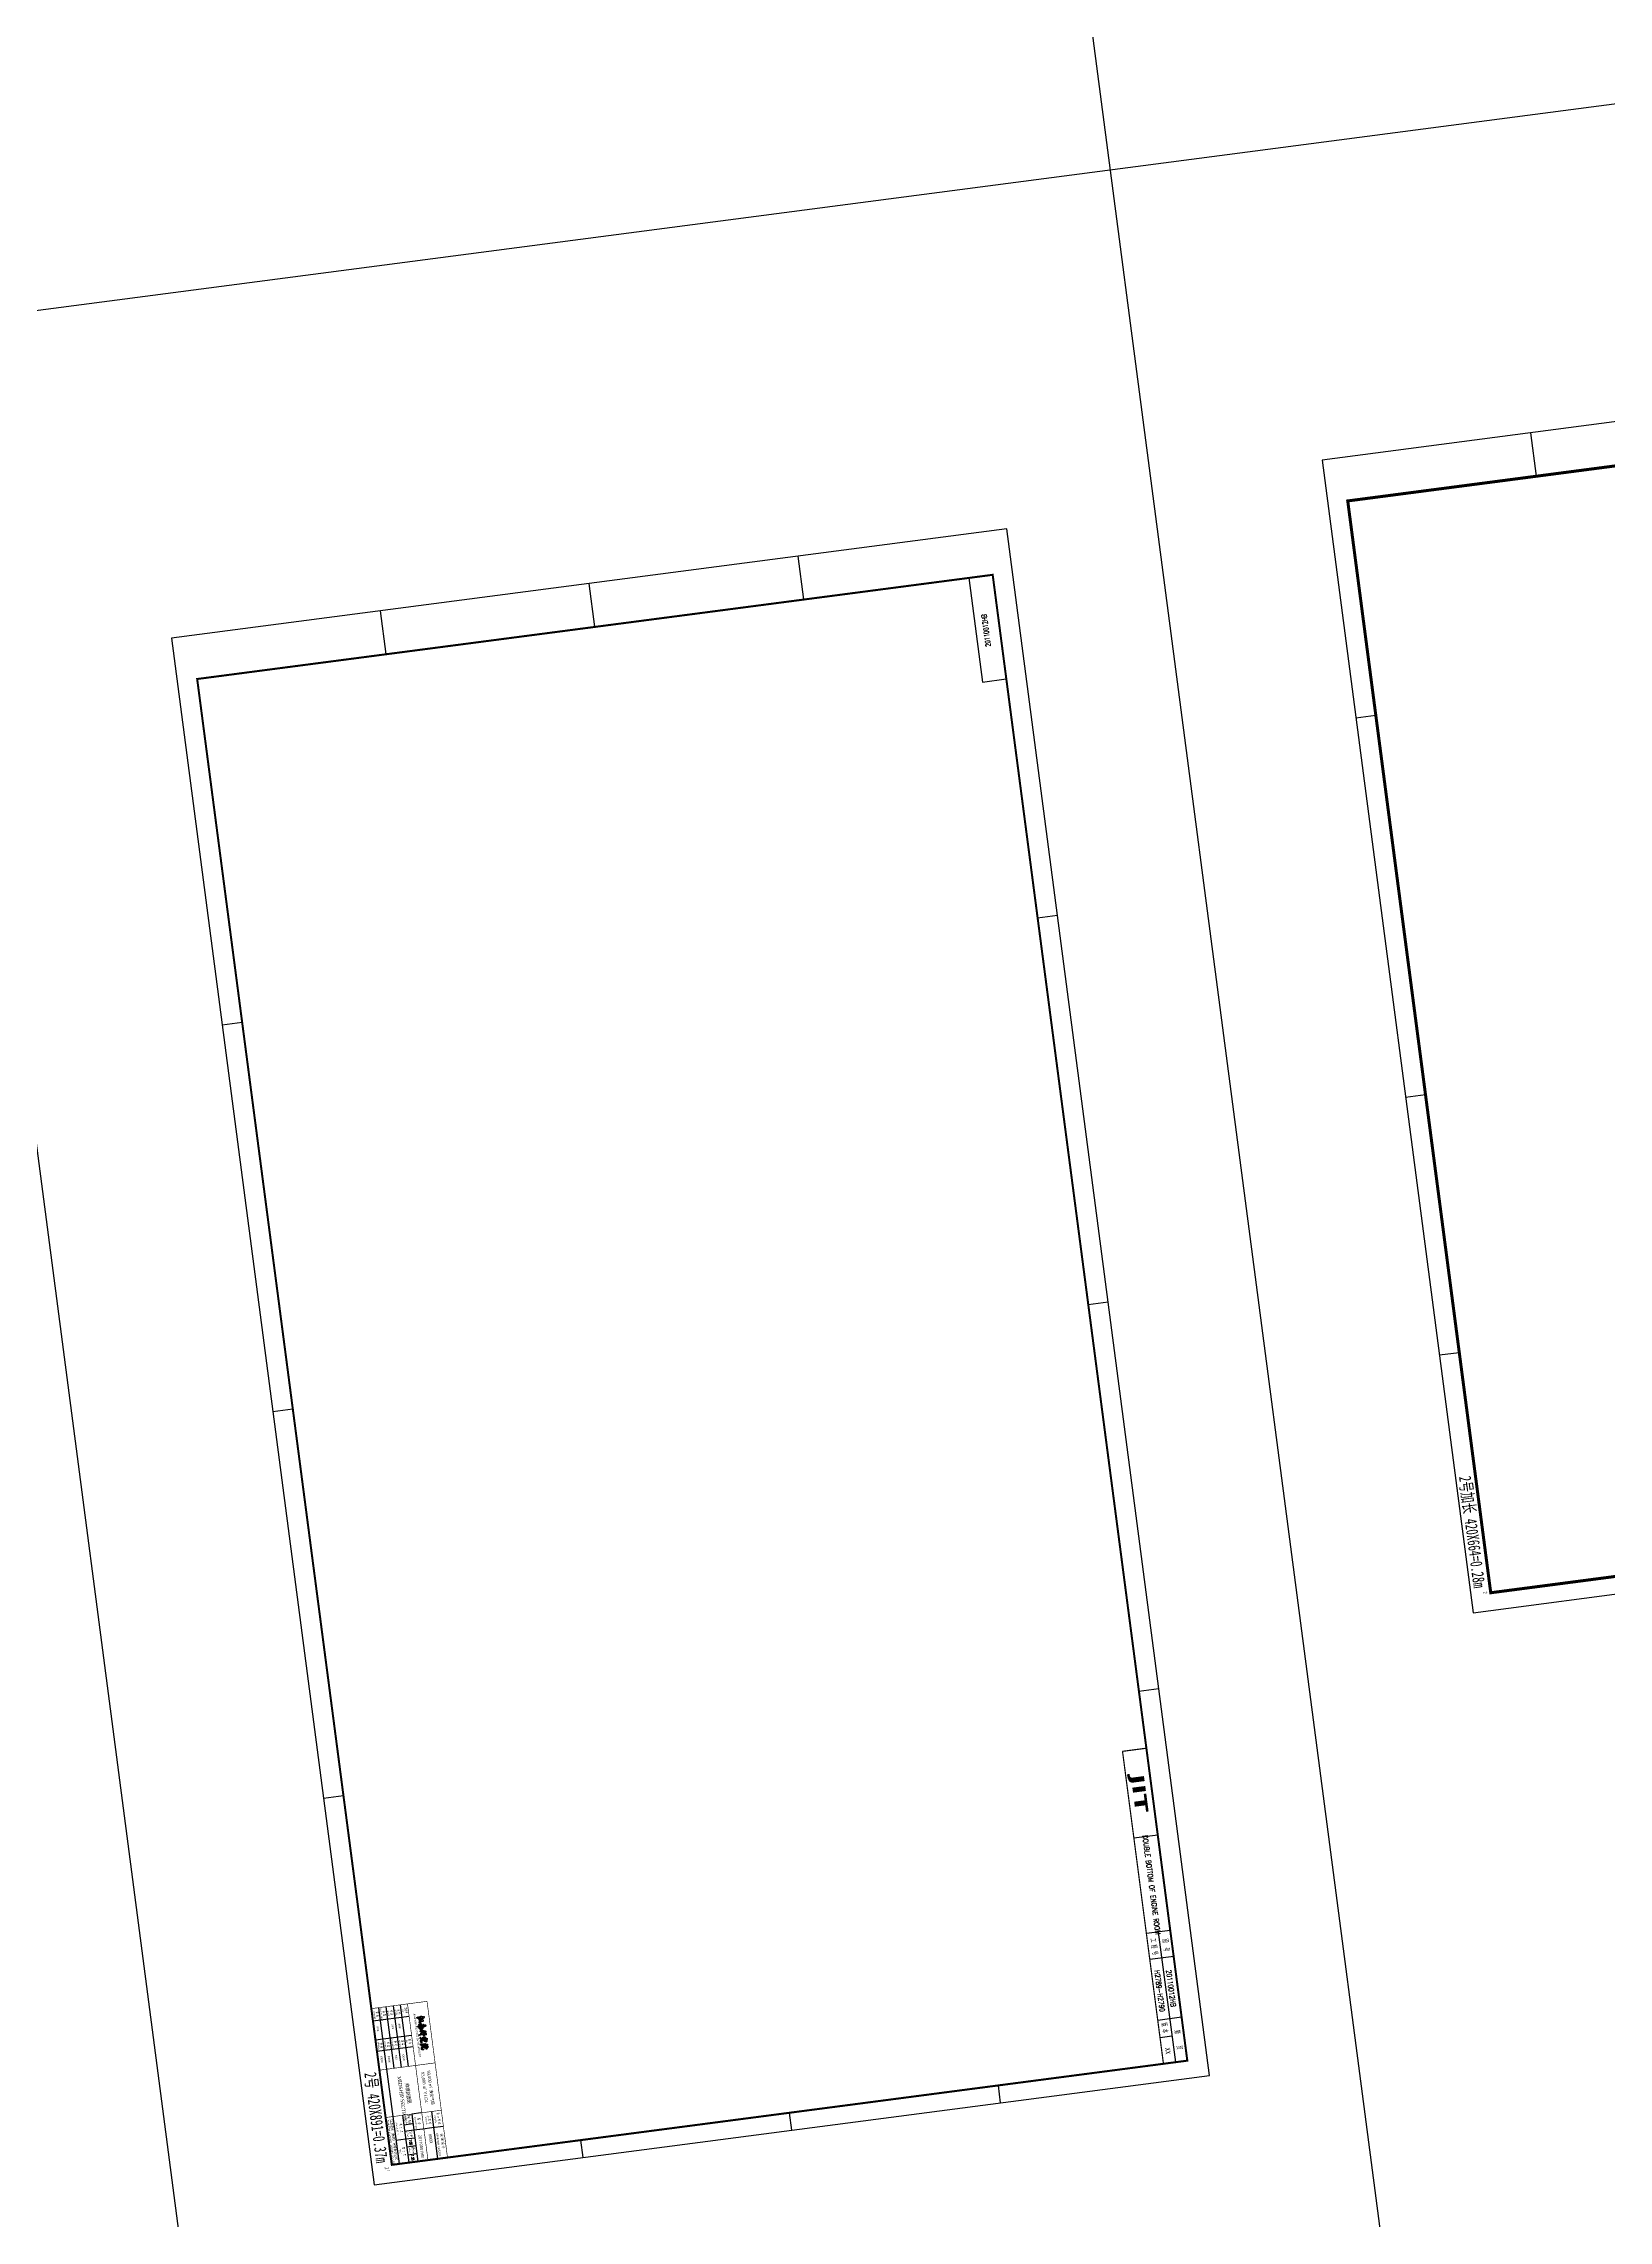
# Model space of a CAD drawing. Header units: millimetres. Extents: x -14906165 to 53546503, y 133836 to 58622790.
# Drawn here: x 4187944 to 9914949, y 25787801 to 33754689 of the extents above; entities that cross this region are included whole.
import ezdxf
from ezdxf.enums import TextEntityAlignment as Align

# ---------------------------------------------------------------- set-up
doc = ezdxf.new("R2010")
doc.units = ezdxf.units.MM
doc.header["$LTSCALE"] = 100
doc.header["$PDMODE"] = 98
doc.header["$PDSIZE"] = 20
doc.layers.add('S-NOTE', color=7, linetype='Continuous')
doc.layers.add('Text', color=7, linetype='Continuous')
doc.layers.add('粗线层', color=7, linetype='Continuous', lineweight=35)
doc.layers.add('细线层', color=7, linetype='Continuous', lineweight=25)
doc.styles.add('ASHLEY', font='', dxfattribs={"width": 0.75})
doc.styles.add('JNRD_CH', font='')
doc.styles.add('JNRD_E1', font='romans.shx', dxfattribs={"width": 0.8})
doc.styles.add('JNRD_E2', font='romand.shx', dxfattribs={"width": 0.8})
doc.styles.get("Standard").update_dxf_attribs({"font": ''})
doc.styles.add('样式 1', font='calibri.ttf')
doc.styles.add('样式 2', font='')
doc.styles.add('样式88', font='calibri.ttf')
doc.styles.get('ASHLEY').set_extended_font_data('SimSun')
doc.styles.get('JNRD_CH').set_extended_font_data('FangSong_GB2312')
doc.styles.get('Standard').set_extended_font_data('SimSun')
doc.styles.get('样式 2').set_extended_font_data('SimSun')
doc.dimstyles.new('1-100', dxfattribs={"dimscale": 100, "dimtxt": 1.5, "dimasz": 2, "dimexe": 0.5, "dimexo": 0.1, "dimtad": 1, "dimdec": 0, "dimzin": 1, "dimdsep": 46, "dimtxsty": 'JNRD_E1', "dimcen": 2.5, "dimclrd": 1, "dimclre": 1, "dimclrt": 2, "dimadec": 0, "dimazin": 0, "dimtfac": 1, "dimtdec": 0, "dimtmove": 0, "dimatfit": 3, "dimfxl": 1, "dimtzin": 0, "dimlwd": 13, "dimlwe": 13, "dimarcsym": 0})

# ---------------------------------------------------------------- blocks, each defined once
blk = doc.blocks.new('A2-PAGE-1')
for p, q in [((-412772, 218925), (-479172, 218925)), ((-479172, 218925), (-479172, 176925)), ((-464322, 218925), (-464322, 217925)), ((-442472, 218925), (-442472, 217925)), ((-427622, 218925), (-427622, 217925)), ((-412772, 176925), (-412772, 218925)), ((-413772, 216725), (-413772, 217925)), ((-476672, 208425), (-479172, 208425)), ((-412772, 208425), (-413772, 208425)), ((-412772, 208425), (-413772, 208425)), ((-476672, 197925), (-479172, 197925)), ((-412772, 197925), (-413772, 197925)), ((-476672, 187425), (-479172, 187425)), ((-412772, 187425), (-413772, 187425)), ((-479172, 176925), (-412772, 176925)), ((-464322, 176925), (-464322, 177925)), ((-442472, 176925), (-442472, 177925)), ((-427622, 176925), (-427622, 177925))]:
    blk.add_line(p, q)
at = {"const_width": 150}
blk.add_lwpolyline([(-413772, 217925), (-476672, 217925), (-476672, 177925), (-413772, 177925), (-413772, 217925)], dxfattribs=at)
at = {"layer": '细线层'}
for p, q in [((-470672, 216725), (-470672, 217925)), ((-413772, 217925), (-413772, 213925)), ((-476672, 216725), (-470672, 216725))]:
    blk.add_line(p, q, dxfattribs=at)
at = {"layer": '细线层', "color": 7, "linetype": 'Continuous'}
for p, q in [((-431772, 217925), (-425772, 217925)), ((-426772, 217925), (-426772, 216725)), ((-426772, 217925), (-426772, 216725)), ((-421272, 217925), (-421272, 216725)), ((-421272, 217325), (-413772, 217325)), ((-419772, 217925), (-419772, 216725)), ((-416272, 217925), (-416272, 216725)), ((-415272, 217325), (-415272, 216725)), ((-413772, 217925), (-413772, 216725))]:
    blk.add_line(p, q, dxfattribs=at)
at = {"layer": '细线层', "color": 7, "linetype": 'Continuous', "const_width": 60}
for points in [[(-431772, 216725), (-431772, 217925)], [(-431772, 216725), (-413772, 216725)]]:
    blk.add_lwpolyline(points, dxfattribs=at)
at = {"color": 7, "style": 'ASHLEY', "width": 0.9}
blk.add_text('XX', height=250, dxfattribs=at).set_placement((-414650, 216904))
at = {"layer": 'S-NOTE', "style": 'ASHLEY', "width": 0.75}
for s, height, p in [('2号加长 420X664=0.28m', 600, (-420568, 177108)), ('2', 200, (-413878, 177557))]:
    blk.add_text(s, height=height, dxfattribs=at).set_placement(p)
at = {"layer": 'Text', "color": 7, "linetype": 'Continuous', "style": 'JNRD_CH', "width": 0.8}
blk.add_text('20110014HB', height=250, rotation=180, dxfattribs=at).set_placement((-472990, 217361))
at = {"layer": 'Text', "color": 7, "linetype": 'Continuous', "style": 'JNRD_CH'}
for s, width, p in [('ENGINE ROOM STRUCTURE(UPPER PART)', 0.8, (-426273, 216936)), ('机舱结构图（三平台以上）', 0.8, (-425618, 217417)), ('工 程 号', 0.66, (-420967, 216904)), ('图  号', 0.66, (-420839, 217498)), ('20110014HB', 0.8, (-418758, 217470)), ('H2789-H2790', 0.8, (-418758, 216870)), ('版 本', 0.66, (-416102, 216904)), ('第     页', 0.66, (-415590, 217493))]:
    blk.add_text(s, height=250, dxfattribs=dict(at, width=width)).set_placement(p)
at = {"layer": 'Text', "color": 7, "linetype": 'Continuous', "insert": (-430357, 217628), "char_height": 650, "width": 6037.86, "attachment_point": 1, "style": 'JNRD_E1'}
blk.add_mtext('{\\fVerdana|b1|i0|c0|p34;\\W1.5;JIT}', dxfattribs=at)
blk = doc.blocks.new('Z$W@#192B584A')
for p, q in [((50.3, 12.3), (50.3, 0.3)), ((50.3, 12.3), (50.3, 0.3)), ((105.3, 12.3), (105.3, 0.3)), ((120.3, 12.3), (120.3, 0.3)), ((155.3, 12.3), (155.3, 0.3)), ((180.3, 0.3), (180.3, 12.3)), ((105.3, 6.3), (180.3, 6.3)), ((165.3, 6.3), (165.3, 0.3))]:
    blk.add_line(p, q)
at = {"const_width": 0.6}
blk.add_lwpolyline([(0.3, 0.3), (180.3, 0.3)], dxfattribs=at)
at = {"layer": '粗线层'}
for p, q in [((0.3, 12.3), (180.3, 12.3)), ((180.3, 12.3), (180.3, 0.3))]:
    blk.add_line(p, q, dxfattribs=at)
at = {"layer": '粗线层', "const_width": 0.6}
blk.add_lwpolyline([(0.3, 0.3), (0.3, 12.3)], dxfattribs=at)
at = {"layer": '细线层'}
for q in [(180.3, 12.3), (60.3, 12.3)]:
    blk.add_line((0.3, 12.3), q, dxfattribs=at)
at = {"insert": (14.5, 9.3), "char_height": 6.5, "width": 60.379, "attachment_point": 1, "style": '样式 2'}
blk.add_mtext('{\\fVerdana|b1|i0|c0|p34;\\W1.5;JIT}', dxfattribs=at)
at = {"layer": '细线层', "color": 7}
for s, style, width, p in [('第     页', 'ASHLEY', 0.66, (162.1, 8)), ('工 程 号', 'ASHLEY', 0.66, (108.4, 2.1)), ('图  号', 'ASHLEY', 0.66, (109.6, 8)), ('H2789-H2790', 'JNRD_E2', 0.8, (126.7, 1.9)), ('20110012HB', 'JNRD_E2', 0.8, (127.5, 7.7)), ('版 本', 'ASHLEY', 0.66, (157, 2.1))]:
    blk.add_text(s, height=2.5, dxfattribs=dict(at, style=style, width=width)).set_placement(p)
at = {"layer": '细线层', "color": 7, "style": 'JNRD_E2', "width": 0.8}
blk.add_text('DOUBLE BOTTOM OF ENGINE ROOM', height=2.5, dxfattribs=at).set_placement((78, 6), align=Align.MIDDLE)
blk = doc.blocks.new('A2+')
for p, q in [((-66825, 0), (-66825, -1000)), ((-44550, 0), (-44550, -1000)), ((-22275, 0), (-22275, -1000)), ((-19000, -1006), (-1000, -1000)), ((-1000, -2200), (-1000, -1000)), ((-86600, -10500), (-89100, -10500)), ((0, -10500), (-1000, -10500)), ((0, -10500), (-1000, -10500)), ((-86600, -21000), (-89100, -21000)), ((0, -21000), (-1000, -21000)), ((-86600, -31500), (-89100, -31500)), ((0, -31500), (-1000, -31500)), ((-66825, -42000), (-66825, -41000)), ((-44550, -42000), (-44550, -41000)), ((-22275, -42000), (-22275, -41000))]:
    blk.add_line(p, q)
blk.add_lwpolyline([(-89100, -42000), (0, -42000), (0, 0), (-89100, 0)], close=True)
at = {"const_width": 100}
blk.add_lwpolyline([(-86600, -41000), (-1000, -41000), (-1000, -1000), (-86600, -1000)], close=True, dxfattribs=at)
at = {"layer": '细线层'}
for p, q in [((-80600, -2200), (-80600, -1000)), ((-1000, -1000), (-1000, -5000)), ((-86600, -2200), (-80600, -2200))]:
    blk.add_line(p, q, dxfattribs=at)
at = {"xscale": 100, "yscale": 100, "zscale": 100}
blk.add_blockref('Z$W@#192B584A', (-19030, -2230), dxfattribs=at)
at = {"layer": 'S-NOTE', "style": 'ASHLEY', "width": 0.75}
for s, height, p in [('2号 420X891=0.37m', 600, (-6398, -41764)), ('2', 200, (-915, -41367))]:
    blk.add_text(s, height=height, dxfattribs=at).set_placement(p)
at = {"layer": '细线层', "color": 7, "style": 'JNRD_E2', "width": 0.7}
blk.add_text('20110012HB', height=250, rotation=180, dxfattribs=at).set_placement((-82566, -1561))
blk = doc.blocks.new('Z$W@#67C734B2')
at = {"layer": '细线层'}
for points in [[(16.2, 12.7), (16.2, 12.7), (16.3, 12.7), (16.3, 12.6), (16.4, 12.6), (16.4, 12.4), (16.5, 12.2), (16.6, 12), (16.8, 11.9), (16.9, 11.7), (17.1, 11.6), (17.2, 11.5), (17.2, 11.4), (17.3, 11.3), (17.4, 11.2), (17.4, 10.9), (17.4, 10.7), (17.4, 10.5), (17.4, 10.3), (17.2, 10), (17, 9.5), (16.8, 9.2), (16.7, 9), (16.7, 8.9), (16.8, 8.8), (16.8, 8.7), (16.9, 8.6), (16.9, 8.7), (17, 8.7), (17.2, 8.9), (17.3, 9.2), (17.6, 9.6), (17.8, 10.1), (18, 10.6), (18.1, 10.9), (18.2, 11.1), (18.3, 11.2), (18.3, 11.2), (18.4, 11.2), (18.4, 11.2), (18.5, 11.1), (18.5, 11), (18.6, 10.9), (18.5, 10.7), (18.4, 10.4), (18.4, 10.2), (18.4, 10.1), (18.4, 10.1), (19.1, 10.1), (19.3, 10.2), (19.5, 10.3), (19.8, 10.8), (20, 11.2), (20.2, 11.4), (20.2, 11.5), (19.9, 11.7), (19.5, 11.8), (19.1, 12), (18.8, 12.1), (18.7, 12.2), (18.7, 12.3), (18.7, 12.5), (18.8, 12.6), (18.9, 12.7), (19.6, 12.7), (20.1, 12.8), (20.3, 12.9), (20.4, 12.9), (20.4, 13), (20.7, 13.2), (20.9, 13.4), (21, 13.5), (21.2, 13.5), (21.4, 13.4), (21.7, 13.3), (21.9, 13.1), (22.2, 12.8), (22.3, 12.7), (22.3, 12.6), (22.3, 12.5), (22.2, 12.3), (22.1, 12.2), (22, 12.2), (21.8, 11.9), (21.3, 11.3), (20.9, 10.7), (20.9, 10.6), (20.9, 10.4), (21.4, 10.5), (22, 10.5), (22.2, 10.8), (22.3, 10.8), (22.5, 10.8), (22.6, 10.8), (22.9, 10.6), (23.2, 10.4), (23.4, 10.2), (23.6, 10), (23.6, 9.9), (23.6, 9.6), (23.6, 9.4), (23.4, 9.3), (23.3, 9.2), (23.2, 9.2), (23, 9.2), (22.7, 9.3), (22.2, 9.6), (21.9, 9.7), (20.5, 9.6), (19.9, 9.5), (19.4, 9.2), (19.1, 9), (19, 9), (18.7, 9.1), (18.5, 9.2), (18.2, 9.6), (18.2, 9.6), (18.1, 9.2), (18.1, 8.9), (18, 8.4), (17.8, 8), (17.7, 7.6), (17.6, 7.5), (17.4, 7.4), (17.3, 7.4), (17, 7.4), (16.9, 7.5), (16.7, 7.7), (16.6, 7.9), (16.4, 8.2), (16.4, 8.5), (16.4, 8.8), (16.4, 9.1), (16.5, 9.3), (16.6, 10.3), (16.6, 10.6), (16.3, 10.9), (16.1, 11.1), (15.9, 11.3), (15.9, 11.4), (15.9, 11.7), (15.9, 12), (16, 12.3), (16, 12.6), (16.1, 12.7), (16.1, 12.7), (16.2, 12.7)], [(17.2, 13.8), (16.7, 14.4), (16.6, 14.5), (16.6, 14.6), (16.6, 14.7), (16.7, 14.7), (17, 14.7), (17.7, 14.6), (18.1, 14.5), (18.3, 14.3), (18.5, 14.2), (18.6, 14), (18.7, 13.8), (18.7, 13.6), (18.7, 13.5), (18.7, 13.4), (18.6, 13.2), (18.5, 13.1), (18.3, 13), (18.2, 13), (18.1, 13), (17.6, 13), (17.2, 13.1), (17.1, 13.1), (17.1, 13.1), (16.7, 12.9), (16.6, 12.8), (16.5, 12.8), (16.5, 12.8), (16.4, 12.9), (16.4, 12.9), (16.4, 13), (16.6, 13.2), (16.9, 13.6), (17.2, 13.8), (17.2, 13.8)], [(28, 15), (27.7, 15.3), (27.7, 15.5), (27.6, 15.6), (27.5, 15.6), (27.4, 15.7), (27.3, 15.7), (27.2, 15.6), (27.1, 15.5), (26.9, 15.3), (26.8, 15.1), (26.8, 14.9), (26.7, 14.8), (26.7, 14.5), (26.7, 14.3), (26.7, 13.7), (26.7, 13.6), (26.4, 13.4), (26.2, 13.3), (26, 13.2), (25.9, 13.2), (25.8, 13.1), (25.8, 12.9), (25.9, 12.8), (26.1, 12.6), (26.2, 12.6), (26.6, 12.6), (26.6, 12.6), (26.6, 12.3), (26.6, 12.1), (26.5, 12), (26.4, 11.8), (26.1, 11.6), (25.9, 11.5), (25.6, 11.5), (25.2, 11.4), (24.9, 11.4), (24.7, 11.3), (24.5, 11.2), (24.4, 11), (24.4, 10.9), (24.4, 10.6), (24.4, 10.2), (24.5, 9.9), (24.7, 9.3), (24.9, 8.9), (25.1, 8.5), (25.2, 8.3), (25.3, 8.2), (25.4, 8.2), (25.6, 8.2), (25.8, 8.2), (25.9, 8.3), (26.1, 8.4), (26.1, 8.5), (26.1, 8.5), (26, 8.7), (26, 8.8), (25.9, 9), (25.7, 9.3), (25.6, 9.4), (25.6, 9.6), (25.7, 9.7), (25.7, 9.8), (25.7, 10), (25.7, 10.1), (25.8, 10.2), (25.8, 10.2), (25.9, 10.1), (25.9, 10), (26, 9.9), (26, 9.9), (26.1, 9.9), (26.1, 9.9), (26.2, 10), (26.2, 10), (26.4, 10), (26.5, 10.1), (26.8, 10.2), (26.8, 10.2), (26.9, 10.2), (26.9, 10.1), (27, 9.9), (27, 9.9), (26.9, 9.8), (26.8, 9.7), (26.5, 9.6), (26.3, 9.5), (26.3, 9.5), (26.3, 9.6), (26.2, 9.6), (26, 9.6), (25.9, 9.5), (25.9, 9.2), (25.9, 9.1), (26.1, 9), (26.2, 9), (26.5, 9), (26.7, 9.1), (26.8, 9.2), (27, 9.2), (27, 8.6)], [(25.3, 9.8), (25.2, 10), (25.1, 10.2), (25, 10.7), (24.9, 10.8), (24.9, 11), (25.1, 11.2), (25.3, 11.3), (25.6, 11.3), (25.8, 11.3), (25.9, 11.3), (26, 11.3), (26.1, 11.3), (26.1, 11.3), (26.2, 11.3), (26.2, 11.2), (26.2, 11.2), (26.2, 11.2), (26.3, 11.1), (26.3, 11.1), (26.3, 11.1), (26.4, 11.1), (26.5, 11), (26.4, 10.9), (26.4, 10.8), (26.4, 10.8), (26.4, 10.7), (26.4, 10.7), (26.4, 10.7), (26.5, 10.7), (26.5, 10.6), (26.4, 10.5), (26.2, 10.4), (26.1, 10.4), (26, 10.3), (26, 10.3), (25.8, 10.3), (25.8, 10.3), (25.8, 10.4), (25.9, 10.5), (25.9, 10.6), (25.9, 10.7), (25.8, 10.7), (25.8, 10.6), (25.7, 10.3), (25.6, 10.2), (25.6, 10.1), (25.5, 10), (25.4, 9.9), (25.3, 9.9), (25.3, 9.8)], [(26.7, 11.3), (27.2, 11.5), (27.4, 11.5), (27.5, 11.5), (27.6, 11.6), (27.7, 11.5), (27.6, 11.5), (27.5, 11.4), (27.2, 11.2), (27, 11), (26.9, 10.9), (26.8, 10.9), (26.8, 10.9), (26.7, 11), (26.7, 11.1), (26.7, 11.2), (26.7, 11.2), (26.7, 11.3)], [(27, 8.6), (27, 8), (27, 7.4), (27, 7.2), (27, 7.1), (27.2, 7), (27.3, 7), (27.4, 7), (27.5, 7), (27.6, 7), (27.6, 7.3), (27.6, 7.5), (27.6, 9.3), (27.6, 9.3), (27.6, 9.4), (27.7, 9.5), (27.7, 9.5), (27.8, 9.4), (27.8, 9.3), (27.9, 9.1), (28.1, 8.7), (28.2, 8.5), (28.3, 8.4), (28.5, 8.2), (28.7, 8.1), (29, 8), (29.3, 8.1), (29.5, 8.2), (29.8, 8.5), (29.9, 8.9), (30, 9.1), (30.1, 9.4), (30.2, 9.8), (30.3, 10.4), (30.4, 10.9), (30.4, 11.1), (30.3, 11.5), (30.2, 11.8), (30, 12), (29.8, 12.2), (29.5, 12.3), (29.2, 12.3), (28.8, 12.3), (28.4, 12.3), (27.9, 12.2), (27.6, 12.1), (27.5, 12.1), (27.4, 12), (27.4, 12.1), (27.4, 12.1), (27.5, 12.2), (27.5, 12.5), (27.5, 12.6), (27.5, 12.7), (27.6, 12.7), (28.1, 13), (28.3, 13), (28.3, 13.1), (28.4, 13.2), (28.4, 13.4), (28.4, 13.5), (28.3, 13.6), (28.1, 13.6), (28, 13.7), (28, 13.8), (28, 14.4), (28, 14.8), (28, 14.8), (28, 15)], [(27.5, 15.3), (27.8, 14.9), (27.9, 14.8), (27.9, 14.8), (27.9, 14.7), (27.8, 14.5), (27.7, 14.2), (27.6, 14), (27.5, 13.9), (27.5, 13.9), (27.5, 13.9), (27.4, 14.1), (27.4, 14.3), (27.3, 14.6), (27.3, 14.8), (27.3, 15), (27.4, 15.1), (27.4, 15.2), (27.4, 15.3), (27.5, 15.3)], [(28, 10.5), (28.2, 10.3), (28.2, 10.2), (27.9, 10.2), (27.8, 10.1), (27.8, 10.1), (27.7, 10.2), (27.7, 10.1), (27.7, 10.1), (27.6, 10.1), (27.6, 10.1), (27.6, 10.2), (27.8, 10.4), (28, 10.4), (28, 10.5), (28, 10.5)], [(28.1, 11.1), (28.2, 11.1), (28.3, 11.1), (28.4, 11.1), (28.5, 11.2), (28.6, 11.2), (28.8, 11.1), (28.8, 11), (28.8, 10.9), (28.6, 10.7), (28.5, 10.7), (28.4, 10.6), (28.2, 10.5), (28.3, 10.3), (28.3, 10.3), (28.6, 10.4), (28.7, 10.4), (28.8, 10.3), (28.8, 10.2), (28.8, 10), (28.8, 9.9), (28.7, 9.8), (28.6, 9.8), (28.3, 9.7), (28.2, 9.7), (28.1, 9.6), (28.1, 9.5), (28.3, 9.3), (28.4, 9.2), (28.5, 9.1), (28.7, 9.1), (28.8, 9.1), (28.9, 9.1), (29, 9.3), (29.1, 9.5), (29.2, 9.9), (29.2, 10.3), (29.3, 10.9), (29.4, 11.3), (29.4, 11.5), (29.2, 11.6), (28.8, 11.7), (28.6, 11.7), (28.5, 11.7), (28.4, 11.6), (28.3, 11.5), (28.2, 11.3), (28.2, 11.2), (28.1, 11.1)], [(33.4, 13.7), (33.3, 13.9), (33.2, 14), (33.2, 14.1), (33.3, 14.2), (33.4, 14.4), (33.6, 14.6), (33.8, 14.6), (34, 14.6), (34.2, 14.5), (34.4, 14.4), (34.5, 14.3), (34.6, 14), (34.7, 13.8), (34.7, 13.6), (34.7, 13.5), (34.6, 13.3), (34.5, 13.2), (34.4, 13.2), (34.3, 13.3), (34, 13.5), (33.8, 13.6), (33.8, 13.6), (33.7, 13.6), (33.6, 13.6), (33.5, 13.4), (33.3, 13), (33.2, 12.9), (33.3, 12.7), (33.3, 12.4), (33.3, 12.2), (33.2, 12.1), (33.2, 12), (33.2, 12), (33.3, 12), (33.6, 12.2), (33.8, 12.2), (34.2, 12.3), (34.4, 12.2), (34.7, 12.2), (34.8, 12), (34.9, 11.9), (35, 11.9), (35.1, 12.1), (35.2, 12.3), (35.3, 12.5), (35.3, 12.6), (35.7, 12.9), (35.8, 13), (35.9, 13.3), (36.1, 13.5), (36.1, 13.6), (36.1, 13.6), (36.1, 13.6), (35.9, 13.6), (35.8, 13.6), (35.6, 13.7), (35.4, 13.7), (35.2, 13.8), (35.1, 13.9), (35.1, 14), (35.1, 14), (35.2, 14.1), (35.3, 14.3), (35.5, 14.4), (35.8, 14.4), (36.2, 14.5), (36.5, 14.6), (36.9, 14.6), (37.3, 14.6), (37.5, 14.6), (37.7, 14.6), (37.8, 14.5), (37.9, 14.3), (37.9, 14.2), (38, 14.1), (38, 14), (37.9, 13.9), (37.8, 13.8), (37.7, 13.7), (37.6, 13.6), (37.5, 13.6), (37.5, 13.6), (37.3, 13.6), (37.2, 13.6), (37, 13.6), (36.8, 13.6), (36.6, 13.6), (36.4, 13.5), (36.2, 13.3), (36, 13.2), (36, 13.1), (36, 13), (36, 13), (36.2, 13), (36.4, 12.9), (36.6, 12.8), (36.6, 12.8), (36.7, 12.9), (36.8, 13.1), (36.8, 13.3), (36.8, 13.5), (36.9, 13.5), (37.1, 13.3), (37.3, 13.1), (37.3, 13), (37.3, 12.7), (37.3, 12.6), (37.4, 12.4), (37.5, 12.4), (37.8, 12.4), (37.9, 12.4), (38, 12.5), (38, 12.6), (38.1, 12.6), (38.2, 12.5), (38.3, 12.4), (38.5, 12.3), (38.5, 12.2), (38.5, 12.1), (38.5, 12.1), (38.3, 11.9), (38.2, 11.7), (38.2, 11.7), (38, 11.7), (37.8, 11.6), (37.5, 11.6), (37.4, 11.5), (37.4, 9.2), (37.3, 8.4), (37.3, 7.9), (37.2, 7.6), (37.2, 7.3), (37.2, 7.3), (37.1, 7.9), (37.1, 7.2), (37, 7.1), (37, 7.1), (36.9, 7.7), (36.9, 7.7), (36.9, 7.1), (36.9, 6.9), (36.8, 6.9), (36.8, 6.9), (36.7, 7.1), (36.7, 7.4), (36.7, 7.8), (36.6, 8.2), (36.6, 8.8), (36.6, 11.1), (36.6, 11.3), (36.6, 11.3), (36.1, 11.1), (35.9, 11), (35.9, 10.8), (35.9, 10.2), (36.1, 10.2), (36.1, 10.1), (36, 9.8), (36, 9.7), (36, 9.5), (36, 9.5), (35.9, 9.4), (35.8, 9.4), (35.7, 9.4), (35.5, 9.4), (35.5, 9.3), (35.3, 9.3), (35.2, 9.4), (35.1, 9.6), (35.2, 9.7), (35.2, 9.8), (35.2, 10.5), (35.1, 10.7), (35.1, 10.7), (35, 10.6), (34.9, 10.6), (34.8, 10.6), (34.6, 10.8), (34.5, 10.8), (34.2, 10.7), (34.2, 10.7), (34.2, 10.6), (34.3, 10.3), (34.4, 10.2), (34.4, 10.1), (33.9, 9.7), (33.8, 9.6), (33.8, 9.6), (33.7, 9.6), (33.6, 9.6), (33.5, 9.5), (33.5, 9.4), (33.6, 9.2), (33.6, 9.1), (33.5, 8.9), (33.3, 8.8), (33.2, 8.8), (33, 9), (32.8, 9.2), (32.8, 9.3), (32.7, 9.6), (32.7, 9.9), (32.6, 10.4), (32.6, 10.6), (32.6, 10.6), (32.6, 10.6), (32.5, 10.4), (32.4, 10.1), (32.3, 9.9), (32.2, 9.9), (32.2, 9.7), (32.1, 9.6), (31.9, 9.4), (31.7, 9.4), (31.5, 9.5), (31.5, 9.5), (31.4, 9.4), (31.3, 9.4), (31.1, 9.6), (31.3, 9.8), (31.5, 10.1), (31.6, 10.4), (31.8, 11), (32.1, 11.6), (32.3, 12.1), (32.6, 12.6), (32.8, 12.9), (32.9, 13.1), (33.2, 13.3), (33.3, 13.4), (33.4, 13.6), (33.4, 13.7)], [(33.2, 11), (33.4, 11.2), (33.5, 11.3), (33.6, 11.3), (33.7, 11.3), (33.8, 11.4), (33.8, 11.3), (33.6, 11.1), (33.5, 10.9), (33.3, 10.7), (33.3, 10.7), (33.2, 10.7), (33.1, 10.7), (33.1, 10.9), (33.2, 11)], [(36, 12.5), (36.1, 12.7), (36.3, 12.7), (36.4, 12.7), (36.7, 12.6), (36.7, 12.5), (36.7, 12.3), (36.6, 12.1), (36.5, 12.1), (36.4, 12), (36.2, 12), (35.9, 12), (35.9, 12), (35.9, 12.3), (36, 12.5)], [(42.4, 13.3), (42.4, 13.4), (42.2, 13.4), (41.8, 13.3), (41.6, 13.3), (41.4, 13.3), (41.2, 13.3), (41.1, 13.2), (41, 13.1), (40.8, 12.9), (40.7, 12.8), (40.6, 12.6), (40.6, 12.2), (40.6, 12), (40.7, 11.8), (40.7, 11.6), (40.8, 11.5), (40.7, 11.5), (40.7, 11.4), (40.6, 11.3), (40.4, 11.1), (40.3, 11), (40.2, 11), (40.1, 11.1), (39.9, 11.3), (39.8, 11.6), (39.7, 11.8), (39.6, 11.9), (39.6, 12), (39.7, 12.3), (39.8, 12.7), (39.9, 13), (40.1, 13.2), (40.3, 13.3), (40.6, 13.3), (40.8, 13.4), (41.1, 13.5), (41.3, 13.7), (41.4, 13.7), (41.6, 13.8), (41.7, 13.8)], [(41.6, 10.2), (41.4, 9.8), (41.2, 9.4), (40.8, 8.8), (40.7, 8.6), (40.6, 8.5), (40.5, 8.4), (40.5, 8.5), (40.4, 8.6), (40.3, 8.7), (40.2, 8.8), (40.1, 8.8), (40.1, 8.7), (40.1, 8.6), (40.1, 8.4), (40.3, 8.1), (40.4, 8), (40.4, 7.9), (40.5, 7.8), (40.6, 7.8), (40.7, 7.8), (40.9, 8), (41.2, 8.3), (41.4, 8.6), (41.6, 9), (41.9, 9.5), (42.1, 10), (42.3, 10.2), (42.3, 10.4), (42.4, 10.5), (42.6, 10.5), (42.7, 10.5), (42.7, 10.4), (42.6, 10.3), (42.6, 10.1), (42.6, 9.9), (42.5, 9.6), (42.5, 9.4), (42.5, 9.3), (42.5, 9.1), (42.5, 8.9), (42.6, 8.8), (42.7, 8.5), (42.9, 8.3), (43.1, 8.1), (43.2, 8), (43.4, 7.9), (43.7, 7.9), (44, 7.8), (44.3, 7.8), (44.7, 7.8), (45, 7.9), (45.1, 7.9), (45.3, 8), (45.4, 8.1), (45.5, 8.2), (45.6, 8.3)], [(45.6, 8.3), (45.6, 8.5), (45.6, 8.8), (45.6, 9), (45.5, 9.4), (45.4, 9.6), (45.3, 9.8), (45.2, 9.8), (45.2, 9.8), (45.1, 9.7), (45.2, 9.6), (45.2, 9.4), (45.1, 9.2), (45.1, 8.9), (45, 8.8), (44.8, 8.6), (44.6, 8.6), (44.5, 8.6), (44.1, 8.6), (43.8, 8.6), (43.5, 8.7), (43.4, 8.7), (43.3, 8.8), (43.3, 9.1), (43.4, 9.5), (43.4, 9.8), (43.4, 10), (43.5, 10.3), (43.7, 10.6), (43.9, 10.7), (44, 10.9), (44, 11), (43.9, 11.2), (43.8, 11.3), (43.5, 11.4), (43.3, 11.4), (43.1, 11.3), (42.9, 11.3), (42.8, 11.2), (42.7, 11.2), (42.6, 11.3), (42.7, 11.3), (42.8, 11.7), (43, 12), (43.1, 12.1), (43.3, 12.1), (43.6, 12), (43.7, 11.9), (43.9, 11.9), (44.2, 11.8), (44.5, 11.8), (44.7, 11.8), (44.8, 11.8), (44.9, 12.1), (44.9, 12.3), (44.9, 12.3), (44.9, 12.5), (44.8, 12.5), (44.6, 12.6), (44.4, 12.6), (44.3, 12.5), (44.1, 12.5), (44, 12.5), (43.7, 12.6), (43.4, 12.7), (43.2, 12.8), (43, 12.9), (43, 12.9), (42.8, 12.9), (42.8, 12.9), (42.6, 12.7), (42.5, 12.5), (42.3, 12.2), (42.2, 11.9), (42.1, 11.8), (42.2, 11.7), (42.1, 11.5), (42.1, 11.2), (42, 11.1), (41.8, 10.9), (41.2, 10.7), (40.9, 10.6), (40.8, 10.5), (40.7, 10.5), (40.6, 10.6), (40.6, 10.6), (40.6, 10.4), (40.6, 10.2), (40.7, 10.1), (40.9, 10), (41, 10), (41.2, 10.1), (41.4, 10.2), (41.5, 10.2), (41.6, 10.2)], [(41.2, 11), (41, 11), (41, 11), (40.9, 11.3), (40.9, 11.5), (41, 11.8), (41.1, 12.1), (41.3, 12.3), (41.5, 12.5), (41.8, 12.6), (41.8, 12.6), (41.7, 12.4), (41.7, 12.3), (41.6, 12.1), (41.6, 12), (41.6, 11.9), (41.7, 11.9), (41.8, 12), (41.9, 12), (42, 12), (42, 12), (41.9, 11.9), (41.8, 11.7), (41.7, 11.5), (41.7, 11.2), (41.6, 11.1), (41.6, 11.1), (41.5, 11.2), (41.4, 11.1), (41.3, 11), (41.3, 11), (41.2, 11), (41.2, 11)], [(41.7, 13.8), (42, 14), (42, 14), (42, 14.1), (41.9, 14.2), (41.9, 14.6), (41.9, 14.7), (41.9, 14.8), (41.9, 15), (42.2, 15), (42.6, 14.8), (43.1, 14.7), (43.3, 14.5), (43.5, 14.3), (43.6, 14.2), (43.6, 14.2), (44.1, 14.3), (44.4, 14.3), (44.8, 14.3), (45.1, 14.3), (45.5, 14.2), (45.7, 13.9), (45.8, 13.7), (45.9, 13.4), (45.9, 13.2), (45.8, 13.1), (45.7, 13), (45.7, 13), (45.5, 13), (45.4, 12.9), (45.2, 12.9), (44.8, 13), (43.8, 13.1), (43, 13.1), (42.7, 13), (42.7, 13), (42.9, 13.1), (43.4, 13.2), (44, 13.4), (44.3, 13.5), (44.4, 13.5), (44.4, 13.6), (43.8, 13.6), (43.6, 13.6), (43.3, 13.5), (43.1, 13.3), (42.9, 13.3), (42.6, 13.3), (42.4, 13.3)], [(43.2, 12.4), (43.7, 12.4), (43.8, 12.4), (43.8, 12.5), (43.5, 12.6), (43.3, 12.7), (43.2, 12.7), (43.1, 12.6), (43.1, 12.5), (43.2, 12.4)], [(52.6, 11), (52.5, 10.9), (52.3, 10.9), (52.1, 10.8), (52, 10.6), (51.9, 10.5), (51.8, 10.1), (51.8, 9.5), (51.8, 9.1), (51.7, 9), (51.7, 8.9), (51.8, 8.7), (52.1, 8.6), (52.3, 8.6), (52.6, 8.6), (52.8, 8.6), (53.1, 8.7), (53.4, 8.7), (53.5, 8.8), (53.6, 8.9), (53.7, 9.2), (53.8, 9.6), (53.8, 9.7), (53.8, 9.8), (53.9, 9.9), (54, 9.9), (54, 10), (54.1, 10.1), (54.1, 10.3), (54.1, 10.3), (54.2, 10.2), (54.3, 10), (54.3, 9.9), (54.3, 9.9), (54.3, 9.7), (54.3, 9.4), (54.2, 8.9), (54.1, 8.6), (54, 8.4), (53.9, 8.2), (53.6, 8), (53.4, 7.9), (53.1, 7.9), (52.6, 7.9), (52.2, 8), (51.8, 8), (51.6, 8.1), (51.4, 8.4), (51.3, 8.6), (51.2, 8.9), (51.1, 9.2), (51.2, 9.5), (51.3, 10), (51.4, 10.2), (51.4, 10.4), (51.4, 10.5), (51.4, 10.5), (51.3, 10.4), (51, 10.1), (50.8, 9.8), (50.6, 9.5), (50.3, 9), (50.1, 8.6), (49.9, 8.3), (49.7, 8.1), (49.5, 8.1), (49.4, 8), (49.3, 8), (49.2, 8.1), (49.1, 8.4), (49.1, 8.5), (49.1, 8.7), (49.2, 9), (49.3, 9.2), (49.3, 9.2), (49.3, 9), (49.4, 8.9), (49.4, 8.7), (49.4, 8.7), (49.5, 8.7), (49.7, 9), (50, 9.5), (50.2, 9.9), (50.3, 10), (50.4, 10.1), (50.4, 10.1), (50.3, 10.1), (50.2, 10.1), (50.1, 10.1), (49.7, 10.1), (49.6, 10.1), (49.6, 10.2), (49.5, 10.4), (49.6, 10.5), (49.6, 10.6), (49.8, 10.8), (50, 10.9), (50.3, 11.1), (50.6, 11.3), (50.8, 11.4), (50.9, 11.4), (50.9, 11.5), (50.9, 11.5), (50.8, 11.6), (50.7, 11.7), (50.6, 11.8), (50.6, 11.9), (50.6, 12), (50.6, 12.2), (50.5, 12.2), (50.5, 12.3), (50.5, 12.3), (50.6, 12.4), (50.7, 12.4), (50.7, 12.3), (50.8, 12.3), (50.8, 12.3), (50.8, 12.4), (51, 12.5), (51.2, 12.6), (51.5, 12.6), (51.6, 12.6), (51.7, 12.7), (51.8, 12.8), (51.9, 12.8), (52.1, 13), (52.3, 13), (52.4, 13.1), (52.5, 13.1), (52.5, 13.2), (52.5, 13.2), (52.5, 13.3), (52.4, 13.2), (52.2, 13.2), (52, 13.1), (51.9, 13.1), (51.7, 13), (51.5, 13), (51.3, 12.9), (51, 12.9), (50.7, 12.8), (50.6, 12.6), (50.4, 12.4), (50.3, 12.1), (50.3, 12), (50.3, 11.8), (50.3, 11.4), (50.3, 11.3), (50.2, 11.2), (50.1, 11.2), (50, 11.2), (49.9, 11.2), (49.8, 11.3), (49.5, 11.6), (49.5, 11.6), (49.5, 11.5), (49.6, 11.4), (49.6, 11.1), (49.6, 10.9), (49.5, 10.7), (49.3, 10.5), (49.2, 10.4), (49.1, 10.4), (48.9, 10.5), (48.8, 10.7), (48.6, 11), (48.4, 11.3), (48.3, 11.4), (48.3, 11.5), (48.4, 11.7), (48.4, 11.9), (48.4, 11.9), (48.4, 12.1), (48.3, 12.2), (48.2, 12.2), (48.2, 12), (48.2, 11.6), (48.2, 11.3), (48.2, 11.1), (48.2, 10.2), (48.1, 9.8), (48.1, 9.4), (48.1, 9.4), (48.1, 9.3), (48.1, 9.3), (48.2, 9.4), (48.3, 9.8), (48.4, 10.3), (48.5, 10.5), (48.5, 10.4), (48.6, 10.4), (48.6, 10.3), (48.5, 9.9), (48.3, 9.4), (48.3, 9.1), (48.2, 8.5), (48.2, 8.1), (48.2, 7.9), (48.2, 7.8), (48.2, 7.7), (48, 7.7), (47.8, 7.7), (47.7, 7.7), (47.5, 7.9), (47.3, 8), (47.3, 8), (47.3, 8.1), (47.4, 8.2), (47.4, 8.6), (47.4, 8.7), (47.4, 8.9), (47.5, 9), (47.5, 9), (47.3, 9.3), (47.3, 9.7), (47.5, 10.7), (47.5, 11.2), (47.6, 11.9), (47.6, 12.1), (47.8, 12.3), (47.9, 12.4), (47.7, 12.3), (47.6, 12.3), (47.6, 12.4), (47.7, 12.5), (47.9, 12.7), (48.1, 12.8), (48.3, 12.9), (48.4, 12.9), (48.5, 12.8), (48.6, 12.8), (48.7, 13), (48.7, 13.1), (48.7, 13.3), (48.9, 13.6), (49, 13.6), (49, 13.7)], [(49, 13.7), (49, 13.8), (48.8, 14), (48.6, 14.2), (48.5, 14.2), (48.5, 14.3), (48.5, 14.4), (48.6, 14.5), (48.8, 14.6), (49, 14.6), (49.1, 14.6), (49.2, 14.6), (49.3, 14.6), (49.4, 14.5), (49.5, 14.4), (49.5, 14.4), (49.6, 14.3), (49.7, 14.3), (49.9, 14.3), (50.1, 14.1), (50.2, 13.9), (50.3, 13.8), (50.3, 13.6), (50.3, 13.4), (50.4, 13.3), (50.4, 13.3), (50.5, 13.3), (50.6, 13.4), (50.9, 13.6), (51.1, 13.8), (51.3, 13.9), (51.4, 14), (51.4, 14), (51.2, 14.1), (51.1, 14.2), (51, 14.2), (51, 14.3), (51, 14.4), (51, 14.5), (51.1, 14.6), (51.3, 14.7), (51.4, 14.7), (51.6, 14.8), (51.7, 14.8), (51.8, 14.8), (52, 14.8), (52.2, 14.7), (52.4, 14.5), (52.5, 14.3), (52.5, 14.2), (52.6, 14), (52.6, 13.9), (52.6, 13.8), (52.5, 13.8), (52.4, 13.7), (52.4, 13.6), (52.5, 13.6), (52.7, 13.7), (52.8, 13.7), (53.3, 13.6), (53.6, 13.6), (53.9, 13.4), (54, 13.3), (54, 13), (54, 12.9), (53.9, 12.7), (53.7, 12.6), (53.5, 12.5), (53.4, 12.5), (53.2, 12.4), (53, 12.2), (52.9, 12.2), (52.9, 12.1), (52.9, 12), (52.8, 11.9), (52.3, 11.9), (51.8, 11.7), (51.6, 11.6), (51.2, 11.4), (50.9, 11.2), (51.3, 11.3), (51.8, 11.5), (52.2, 11.7), (52.3, 11.8), (52.4, 11.8), (52.6, 11.6), (52.7, 11.5), (52.8, 11.2), (52.8, 11.1), (52.6, 11)], [(49.4, 12.7), (49.4, 12.9), (49.4, 13), (49.5, 13.1), (49.5, 13.1), (49.6, 13.1), (49.7, 13.1), (49.9, 12.9), (49.9, 12.9), (49.8, 12.8), (49.7, 12.7), (49.6, 12.6), (49.6, 12.4), (49.5, 12.4), (49.5, 12.5), (49.4, 12.6), (49.4, 12.7), (49.4, 12.7)], [(49.5, 11.8), (49.5, 11.9), (49.5, 11.9), (49.5, 12), (49.6, 11.9), (49.6, 11.8), (49.5, 11.8)]]:
    blk.add_lwpolyline(points, dxfattribs=at)
at = {"layer": '细线层', "style": '样式88'}
blk.add_text('JIANGNAN INSTITUTE OF TECHNOLOGY', height=1.83, dxfattribs=at).set_placement((12, 4.6))
blk = doc.blocks.new('A2-PAGE-3')
at = {"linetype": 'Continuous'}
for p in [(-389522, 122695), (-392249, 119895)]:
    blk.add_line(p, (-389522, 119895), dxfattribs=at)
at = {"layer": '粗线层'}
for p in [(-389522, 122622), (-397704, 119895)]:
    blk.add_line(p, (-389522, 119895), dxfattribs=at)
at = {"layer": '粗线层', "const_width": 30}
for points in [[(-389522, 122695), (-398522, 122695)], [(-398522, 119895), (-398522, 122695)], [(-394976, 119895), (-394976, 122695)], [(-392249, 119895), (-392249, 120688), (-392249, 121221), (-392249, 122695)], [(-398522, 121713), (-389522, 121713)]]:
    blk.add_lwpolyline(points, dxfattribs=at)
at = {"layer": '细线层', "color": 7}
for p, q in [((-391340, 122118), (-391340, 122695)), ((-396063, 119895), (-396064, 121713)), ((-392249, 122199), (-389522, 122199)), ((-391340, 121664), (-391340, 122123)), ((-391340, 121208), (-391340, 121667)), ((-391704, 120749), (-391704, 121208)), ((-390886, 120763), (-390886, 121208)), ((-390886, 120258), (-390886, 120763)), ((-394976, 120258), (-389522, 120258))]:
    blk.add_line(p, q, dxfattribs=at)
at = {"layer": '细线层'}
for p, q in [((-397815, 119895), (-397815, 121713)), ((-396730, 119895), (-396730, 121713)), ((-392249, 121667), (-392249, 121208)), ((-398522, 121349), (-394976, 121349)), ((-398522, 120986), (-394976, 120986)), ((-398522, 120622), (-394976, 120622)), ((-392249, 121208), (-389522, 121208)), ((-392249, 121208), (-391704, 121208)), ((-392249, 120749), (-389522, 120749)), ((-391340, 120749), (-391340, 121208)), ((-390431, 120749), (-390431, 121208)), ((-389976, 120749), (-389976, 121208)), ((-398522, 120258), (-394976, 120258))]:
    blk.add_line(p, q, dxfattribs=at)
blk.add_blockref('A2+', (-388522, 160895))
at = {"xscale": 50, "yscale": 50, "zscale": 50}
blk.add_blockref('Z$W@#67C734B2', (-398522, 121713), dxfattribs=at)
at = {"color": 7, "style": 'ASHLEY', "width": 0.9}
blk.add_text('XX', height=250, dxfattribs=at).set_placement((-390400, 158874))
at = {"layer": 'S-NOTE', "style": 'ASHLEY', "width": 0.75}
blk.add_text('2', height=100, dxfattribs=at).set_placement((-389252, 119654))
at = {"layer": 'Text', "color": 7, "linetype": 'Continuous', "ltscale": 100, "style": 'JNRD_E2', "width": 0.7}
for s, p in [('1:50', (-390665, 120976)), ('1.55', (-389783, 120976))]:
    blk.add_text(s, height=125, dxfattribs=at).set_placement(p, align=Align.MIDDLE)
at = {"layer": '细线层', "color": 7, "style": 'ASHLEY', "width": 0.66}
for s, p in [('文件号', (-398340, 121524)), ('版 本', (-396526, 121523)), ('设 计 阶 段', (-392137, 122450)), ('工 程 号', (-392044, 121989)), ('图  号', (-391978, 121462)), ('会 签', (-398308, 120441)), ('校 对', (-398296, 120796)), ('设 绘', (-398292, 121160)), ('标 检', (-396520, 120806)), ('复 审', (-396520, 121161)), ('审 定', (-396518, 120439)), ('重量（kg）', (-392239, 120995)), ('共    页', (-391795, 120521)), ('1', (-391583, 120521)), ('比 例', (-391265, 120985)), ('第    页', (-390446, 120521)), ('面积', (-390408, 120995)), ('1', (-390240, 120521)), ('审 核', (-398309, 120088)), ('批 准', (-396516, 120086))]:
    blk.add_text(s, height=125, dxfattribs=at).set_placement(p)
at = {"layer": '细线层'}
for s, height, style, p in [('DES.STA.', 70, '样式 1', (-391997, 122308)), ('HULL NO.', 70, '样式 1', (-391997, 121850)), ('DESIGN', 70, '样式 1', (-398313, 121038)), ('CHECK', 70, '样式 1', (-398294, 120670)), ('FILE', 70, '样式 1', (-398251, 121399)), ('STANDARDIZE', 70, '样式 1', (-396712, 120675)), ('REVIEW', 70, '样式 1', (-396535, 121036)), ('REV.', 70, '样式 1', (-396486, 121399)), ('WEIGHT', 70, '样式 1', (-392147, 120848)), ('DRAWING NO.', 70, '样式 1', (-392073, 121312)), ('SCALE', 70, '样式 1', (-391256, 120839)), ('AREA', 70, '样式 1', (-390339, 120834)), ('COUNTERSIGN', 70, '样式 1', (-398476, 120311)), ('EXAMINE', 70, '样式 1', (-398353, 119971)), ('APPROVE', 70, '样式 1', (-396576, 119975)), ('CONFIRM', 70, '样式 1', (-396575, 120305)), ('JIANGNAN SHIPYARD（GROUP）CO.,LTD.', 90, '样式 1', (-392109, 119945)), ('江南造船（集团）有限责任公司', 120, '样式 2', (-392108, 120092)), ('TOTAL SHEETS', 70, '样式 1', (-391903, 120360)), ('SHEET', 70, '样式 1', (-390367, 120363))]:
    blk.add_text(s, height=height, dxfattribs=dict(at, style=style)).set_placement(p)
at = {"layer": '细线层', "style": '样式 1', "width": 0.7}
blk.add_text('HXXXX', height=150, dxfattribs=at).set_placement((-390988, 121912))
at = {"layer": '细线层', "color": 7}
blk.add_text('m', height=125, dxfattribs=at).set_placement((-390128, 120986))
at = {"layer": '细线层', "color": 7, "width": 0.8}
blk.add_text('2', height=75, dxfattribs=at).set_placement((-390040, 121056))
at = {"layer": '细线层', "attachment_point": 1, "style": 'JNRD_E1'}
for s, insert, char_height, width in [('\\pqc;{\\fMicrosoft YaHei|b0|i0|c134|p0;\\W0.9;93,000 m  液化气船}', (-394976, 122395), 150, 2727.28), ('\\pqc;{\\fTimes New Roman|b0|i0|c0|p0;\\W0.9;93,000 m  VLGC}', (-395006, 122093), 150, 2727.28), ('\\pqc;{\\fMicrosoft YaHei|b0|i0|c134|p0;\\W0.9;3}', (-393729, 122423), 75, 263.08), ('\\pqc;{\\fTimes New Roman|b0|i0|c0|p0;\\W0.9;3}', (-393663, 122119), 75, 223.15), ('{\\fMicrosoft YaHei|b0|i0|c134|p0;APPROVAL DESIGN}', (-390990, 122382), 100, 4023.96), ('\\pqc;{\\fMicrosoft YaHei|b0|i0|c134|p0;\\W0.9;送 审 设 计}', (-391855, 122616), 125, 2727.28), ('{\\fMicrosoft YaHei|b0|i0|c134|p0;xxx}', (-397477, 121252), 125, 3864.39), ('{\\fSimSun|b0|i0|c134|p2;xxx}', (-397477, 120911), 125, 3864.39), ('{\\fMicrosoft YaHei|b0|i0|c134|p0;xxxx}', (-395723, 121252), 125, 3864.39), ('{\\fMicrosoft YaHei|b0|i0|c134|p0;xxxx}', (-395723, 120525), 125, 3864.39), ('{\\fMicrosoft YaHei|b0|i0|c134|p0;xxx}', (-395719, 120887), 125, 3864.39), ('\\fTimes New Roman|b0|i0|c0|p0;MIDSHIP SECTION', (-394482, 120923), 180, 4023.96), ('{\\fMicrosoft YaHei|b0|i0|c134|p0;舯横剖面图}', (-394026, 121257), 180, 4023.96), ('{\\fMicrosoft YaHei|b0|i0|c134|p0;20110001HB}', (-391016, 121547), 150, 1201.53), ('{\\fMicrosoft YaHei|b0|i0|c134|p0;xxx}', (-397477, 120162), 125, 3864.39), ('{\\fMicrosoft YaHei|b0|i0|c134|p0;xxxx}', (-395770, 120159), 125, 3864.39)]:
    blk.add_mtext(s, dxfattribs=dict(at, insert=insert, char_height=char_height, width=width))
blk = doc.blocks.new('*D761')
at = {"color": 1, "lineweight": 13}
blk.add_line((-393148, 648201), (-393304, 648512), dxfattribs=at)
for start, end in [(206.64409, 238.32204), (270, 285), (316.67796, 348.35591)]:
    blk.add_arc((-392820, 648366), 366, start, end, dxfattribs=at)
at = {"color": 1}
for points in [[(-393022, 648022), (-393004, 648086), (-392820, 647999)], [(-392571, 648143), (-392537, 648086), (-392726, 648012)]]:
    blk.add_solid(points, dxfattribs=at)
at = {"layer": 'Defpoints', "color": 0}
for p in [(-392820, 648445), (-392811, 647999), (-392759, 648135), (-392820, 647342), (-392702, 647924)]:
    blk.add_point(p, dxfattribs=at)
at = {"color": 2, "insert": (-393103, 648418), "char_height": 150, "attachment_point": 5, "rotation": 296.64409, "style": 'JNRD_E1'}
blk.add_mtext('15%%d', dxfattribs=at)
blk = doc.blocks.new('*D764')
at = {"color": 1, "lineweight": 13}
blk.add_line((-390503, 648158), (-390692, 648450), dxfattribs=at)
for start, end in [(212.82785, 241.41393), (270, 285), (313.58607, 342.17215)]:
    blk.add_arc((-390163, 648378), 405, start, end, dxfattribs=at)
at = {"color": 1}
for points in [[(-390365, 647990), (-390349, 648054), (-390163, 647973)], [(-389900, 648113), (-389867, 648055), (-390058, 647986)]]:
    blk.add_solid(points, dxfattribs=at)
at = {"layer": 'Defpoints', "color": 0}
for p in [(-390163, 648467), (-390113, 647976), (-390103, 648154), (-390163, 647375), (-390039, 647915)]:
    blk.add_point(p, dxfattribs=at)
at = {"color": 2, "insert": (-390482, 648379), "char_height": 150, "attachment_point": 5, "rotation": 302.82785, "style": 'JNRD_E1'}
blk.add_mtext('15%%d', dxfattribs=at)
blk = doc.blocks.new('*D679')
at = {"color": 1, "lineweight": 13}
for p, q in [((-392194, 638026), (-391958, 638282)), ((-392253, 637537), (-392366, 637507))]:
    blk.add_line(p, q, dxfattribs=at)
for start, end in [(180, 195), (137.39513, 158.69756), (216.30244, 237.60487)]:
    blk.add_arc((-391795, 637660), 541, start, end, dxfattribs=at)
at = {"color": 1}
for points in [[(-392332, 637862), (-392267, 637850), (-392336, 637660)], [(-392201, 637354), (-392261, 637325), (-392318, 637520)]]:
    blk.add_solid(points, dxfattribs=at)
at = {"layer": 'Defpoints', "color": 0}
for p in [(-392831, 637660), (-392334, 637613), (-392243, 637540), (-391982, 637610), (-391529, 637660)]:
    blk.add_point(p, dxfattribs=at)
at = {"color": 2, "insert": (-391975, 638061), "char_height": 150, "attachment_point": 5, "rotation": 227.39513, "style": 'JNRD_E1'}
blk.add_mtext('15%%d', dxfattribs=at)
blk = doc.blocks.new('*D680')
at = {"color": 1, "lineweight": 13}
blk.add_line((-391765, 637302), (-391421, 637249), dxfattribs=at)
for start, end in [(81.22612, 123.11306), (165, 180), (221.88694, 263.77388)]:
    blk.add_arc((-391808, 637026), 280, start, end, dxfattribs=at)
at = {"color": 1}
for points in [[(-391988, 637280), (-391934, 637241), (-392078, 637098)], [(-391985, 636851), (-392047, 636827), (-392088, 637026)]]:
    blk.add_solid(points, dxfattribs=at)
at = {"layer": 'Defpoints', "color": 0}
for p in [(-392258, 637146), (-392835, 637026), (-392083, 637074), (-392032, 637086), (-391680, 637026)]:
    blk.add_point(p, dxfattribs=at)
at = {"color": 2, "insert": (-391572, 637412), "char_height": 150, "attachment_point": 5, "rotation": 351.22612, "style": 'JNRD_E1'}
blk.add_mtext('15%%d', dxfattribs=at)
blk = doc.blocks.new('*D684')
at = {"color": 1, "lineweight": 13}
for p, q in [((-384207, 638038), (-383972, 638294)), ((-384266, 637549), (-384380, 637518))]:
    blk.add_line(p, q, dxfattribs=at)
for start, end in [(180, 195), (137.39513, 158.69756), (216.30244, 237.60487)]:
    blk.add_arc((-383809, 637671), 541, start, end, dxfattribs=at)
at = {"color": 1}
for points in [[(-384346, 637874), (-384280, 637862), (-384350, 637671)], [(-384215, 637365), (-384275, 637337), (-384331, 637531)]]:
    blk.add_solid(points, dxfattribs=at)
at = {"layer": 'Defpoints', "color": 0}
for p in [(-384728, 637671), (-384348, 637624), (-384256, 637551), (-383995, 637621), (-383605, 637671)]:
    blk.add_point(p, dxfattribs=at)
at = {"color": 2, "insert": (-383988, 638072), "char_height": 150, "attachment_point": 5, "rotation": 227.39513, "style": 'JNRD_E1'}
blk.add_mtext('15%%d', dxfattribs=at)
blk = doc.blocks.new('*D685')
at = {"color": 1, "lineweight": 13}
blk.add_line((-383779, 637314), (-383435, 637261), dxfattribs=at)
for start, end in [(81.22612, 123.11306), (165, 180), (221.88694, 263.77388)]:
    blk.add_arc((-383821, 637037), 280, start, end, dxfattribs=at)
at = {"color": 1}
for points in [[(-384001, 637291), (-383947, 637252), (-384092, 637110)], [(-383999, 636863), (-384061, 636839), (-384101, 637037)]]:
    blk.add_solid(points, dxfattribs=at)
at = {"layer": 'Defpoints', "color": 0}
for p in [(-384271, 637158), (-384803, 637037), (-384097, 637086), (-384045, 637097), (-383663, 637037)]:
    blk.add_point(p, dxfattribs=at)
at = {"color": 2, "insert": (-383586, 637423), "char_height": 150, "attachment_point": 5, "rotation": 351.22612, "style": 'JNRD_E1'}
blk.add_mtext('15%%d', dxfattribs=at)
blk = doc.blocks.new('绘图要素标准库V1.0 - 0416')
at = {"color": 0}
for p, q in [((-497166.2, 426014.6), (-497166.2, 49524.3)), ((-671091.9, 168324.3), (-348651.9, 168324.3)), ((-671091.9, 108924.3), (-348651.9, 108924.3))]:
    blk.add_line(p, q, dxfattribs=at)
for name in ['A2-PAGE-1', 'A2-PAGE-3']:
    blk.add_blockref(name, (0, 0))
for base, line1, line2, picture, middle in [((-392810.8, 647999.4), ((-392758.7, 648135.2), (-392702.3, 647924.5)), ((-392820.5, 648445.3), (-392820.5, 647342.1)), '*D761', (-393103.1, 648418.4)), ((-390113.1, 647975.7), ((-390103.1, 648153.8), (-390039.1, 647914.9)), ((-390163.1, 648467.5), (-390163.1, 647374.7)), '*D764', (-390482.2, 648378.8)), ((-392334.3, 637612.6), ((-391981.9, 637609.7), (-392242.9, 637539.8)), ((-392831.2, 637659.7), (-391528.7, 637659.7)), '*D679', (-391974.6, 638060.9)), ((-384347.8, 637624.2), ((-383995.4, 637621.3), (-384256.4, 637551.4)), ((-384728, 637671.3), (-383604.6, 637671.3)), '*D684', (-383988.1, 638072.5)), ((-392083.5, 637074.4), ((-392031.9, 637085.9), (-392257.8, 637146.4)), ((-392834.7, 637025.9), (-391679.8, 637025.9)), '*D680', (-391572.4, 637411.7)), ((-384097, 637086), ((-384045.4, 637097.4), (-384271.3, 637158)), ((-384802.6, 637037.4), (-383662.6, 637037.4)), '*D685', (-383585.9, 637423.3))]:
    dim = blk.add_angular_dim_2l(base=base, line1=line1, line2=line2, dimstyle='1-100')
    dim.commit()
    dim.dimension.update_dxf_attribs({"geometry": picture, "text_midpoint": middle})

msp = doc.modelspace()

# ---------------------------------------------------------------- block references
at = {"lineweight": 5, "xscale": 64.06802830554443, "yscale": 73.4024339265743, "zscale": 64.06802830554443, "rotation": 277.4624694947158}
msp.add_blockref('绘图要素标准库V1.0 - 0416', (-22373, 103764), dxfattribs=at)

doc.saveas('drawing.dxf')
